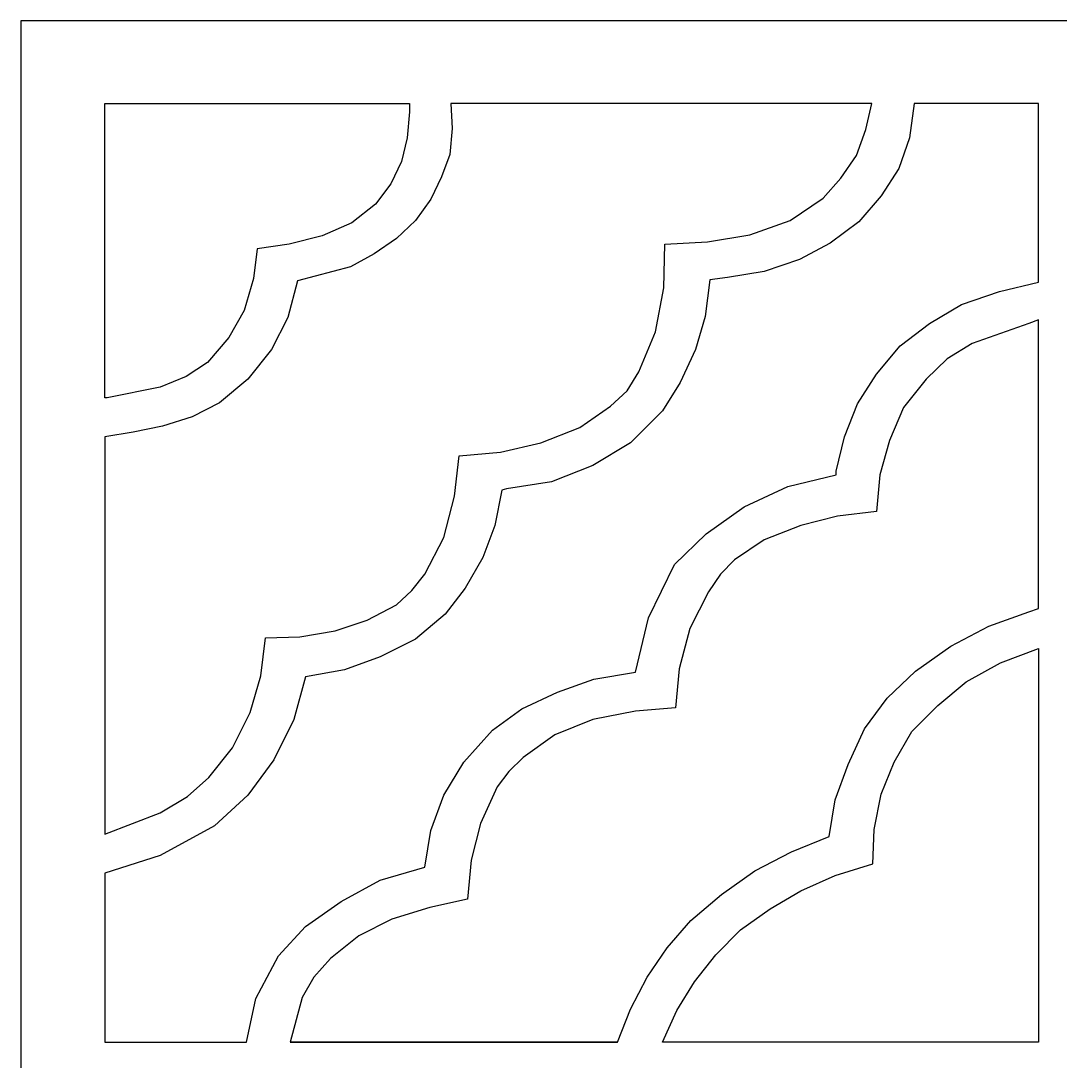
# Model space of a CAD drawing. Header units: centimetres. Extents: x 11.7 to 32.8, y 1.7 to 11.9.
# Drawn here: x 22.69 to 27.75, y 6.79 to 11.86 of the extents above; entities that cross this region are included whole.
import ezdxf

# ---------------------------------------------------------------- set-up
doc = ezdxf.new("R2010")
doc.units = ezdxf.units.CM
doc.header["$MEASUREMENT"] = 0

msp = doc.modelspace()

# ---------------------------------------------------------------- linework, layer by layer
at = {"color": 242}
for points, knots in [([(22.6864, 11.85881), (22.6864, 11.85881), (32.809, 11.85881), (32.809, 11.85881), (32.809, 11.85881), (32.809, 11.85881), (32.809, 1.73621), (32.809, 1.73621), (32.809, 1.73621), (32.809, 1.73621), (22.6864, 1.73621), (22.6864, 1.73621), (22.6864, 1.73621), (22.6864, 1.73621), (22.6864, 11.85881), (22.6864, 11.85881)], [0, 0, 0, 0, 0.2, 0.2, 0.2, 0.2, 0.4, 0.4, 0.4, 0.4, 0.6, 0.6, 0.6, 0.6, 1, 1, 1, 1]), ([(25.02857, 9.57417), (25.02857, 9.57417), (25.05163, 9.57994), (25.05163, 9.57994), (25.05163, 9.57994), (25.05163, 9.57994), (25.27026, 9.61444), (25.27026, 9.61444), (25.27026, 9.61444), (25.27026, 9.61444), (25.4717, 9.69501), (25.4717, 9.69501), (25.4717, 9.69501), (25.4717, 9.69501), (25.65586, 9.80439), (25.65586, 9.80439), (25.65586, 9.80439), (25.65586, 9.80439), (25.81123, 9.95974), (25.81123, 9.95974), (25.81123, 9.95974), (25.81123, 9.95974), (25.89756, 10.09783), (25.89756, 10.09783), (25.89756, 10.09783), (25.89756, 10.09783), (25.97238, 10.25897), (25.97238, 10.25897), (25.97238, 10.25897), (25.97238, 10.25897), (26.01843, 10.4201), (26.01843, 10.4201), (26.01843, 10.4201), (26.01843, 10.4201), (26.04145, 10.59852), (26.04145, 10.59852), (26.04145, 10.59852), (26.04145, 10.59852), (26.12774, 10.61005), (26.12774, 10.61005), (26.12774, 10.61005), (26.12774, 10.61005), (26.30611, 10.63883), (26.30611, 10.63883), (26.30611, 10.63883), (26.30611, 10.63883), (26.47875, 10.69632), (26.47875, 10.69632), (26.47875, 10.69632), (26.47875, 10.69632), (26.62837, 10.77689), (26.62837, 10.77689), (26.62837, 10.77689), (26.62837, 10.77689), (26.76654, 10.88053), (26.76654, 10.88053), (26.76654, 10.88053), (26.76654, 10.88053), (26.87584, 11.00713), (26.87584, 11.00713), (26.87584, 11.00713), (26.87584, 11.00713), (26.96215, 11.13945), (26.96215, 11.13945), (26.96215, 11.13945), (26.96215, 11.13945), (27.01398, 11.28912), (27.01398, 11.28912), (27.01398, 11.28912), (27.01398, 11.28912), (27.03698, 11.45599), (27.03698, 11.45599), (27.03698, 11.45599), (27.03698, 11.45599), (27.64125, 11.45599), (27.64125, 11.45599), (27.64125, 11.45599), (27.64125, 11.45599), (27.64125, 10.58698), (27.64125, 10.58698), (27.64125, 10.58698), (27.64125, 10.58698), (27.45132, 10.54097), (27.45132, 10.54097), (27.45132, 10.54097), (27.45132, 10.54097), (27.26716, 10.47769), (27.26716, 10.47769), (27.26716, 10.47769), (27.26716, 10.47769), (27.11178, 10.38559), (27.11178, 10.38559), (27.11178, 10.38559), (27.11178, 10.38559), (26.96792, 10.27625), (26.96792, 10.27625), (26.96792, 10.27625), (26.96792, 10.27625), (26.85286, 10.13814), (26.85286, 10.13814), (26.85286, 10.13814), (26.85286, 10.13814), (26.76078, 9.99428), (26.76078, 9.99428), (26.76078, 9.99428), (26.76078, 9.99428), (26.69749, 9.83316), (26.69749, 9.83316), (26.69749, 9.83316), (26.69749, 9.83316), (26.65718, 9.66625), (26.65718, 9.66625), (26.65718, 9.66625), (26.65718, 9.66625), (26.65718, 9.649), (26.65718, 9.649), (26.65718, 9.649), (26.65718, 9.649), (26.42124, 9.59146), (26.42124, 9.59146), (26.42124, 9.59146), (26.42124, 9.59146), (26.20831, 9.49358), (26.20831, 9.49358), (26.20831, 9.49358), (26.20831, 9.49358), (26.02414, 9.36128), (26.02414, 9.36128), (26.02414, 9.36128), (26.02414, 9.36128), (25.86878, 9.21161), (25.86878, 9.21161), (25.86878, 9.21161), (25.86878, 9.21161), (25.74215, 8.95269), (25.74215, 8.95269), (25.74215, 8.95269), (25.74215, 8.95269), (25.67884, 8.68794), (25.67884, 8.68794), (25.67884, 8.68794), (25.67884, 8.68794), (25.47747, 8.65341), (25.47747, 8.65341), (25.47747, 8.65341), (25.47747, 8.65341), (25.29904, 8.5901), (25.29904, 8.5901), (25.29904, 8.5901), (25.29904, 8.5901), (25.12639, 8.50953), (25.12639, 8.50953), (25.12639, 8.50953), (25.12639, 8.50953), (24.98252, 8.40595), (24.98252, 8.40595), (24.98252, 8.40595), (24.98252, 8.40595), (24.84445, 8.25057), (24.84445, 8.25057), (24.84445, 8.25057), (24.84445, 8.25057), (24.7466, 8.08943), (24.7466, 8.08943), (24.7466, 8.08943), (24.7466, 8.08943), (24.68329, 7.91684), (24.68329, 7.91684), (24.68329, 7.91684), (24.68329, 7.91684), (24.65451, 7.73842), (24.65451, 7.73842), (24.65451, 7.73842), (24.65451, 7.73842), (24.43586, 7.67512), (24.43586, 7.67512), (24.43586, 7.67512), (24.43586, 7.67512), (24.24594, 7.57152), (24.24594, 7.57152), (24.24594, 7.57152), (24.24594, 7.57152), (24.07327, 7.45065), (24.07327, 7.45065), (24.07327, 7.45065), (24.07327, 7.45065), (23.94093, 7.3068), (23.94093, 7.3068), (23.94093, 7.3068), (23.94093, 7.3068), (23.83158, 7.09966), (23.83158, 7.09966), (23.83158, 7.09966), (23.83158, 7.09966), (23.78556, 6.88669), (23.78556, 6.88669), (23.78556, 6.88669), (23.78556, 6.88669), (23.09496, 6.88669), (23.09496, 6.88669), (23.09496, 6.88669), (23.09496, 6.88669), (23.09496, 7.70965), (23.09496, 7.70965), (23.09496, 7.70965), (23.09496, 7.70965), (23.36546, 7.79597), (23.36546, 7.79597), (23.36546, 7.79597), (23.36546, 7.79597), (23.63021, 7.93981), (23.63021, 7.93981), (23.63021, 7.93981), (23.63021, 7.93981), (23.79132, 8.08943), (23.79132, 8.08943), (23.79132, 8.08943), (23.79132, 8.08943), (23.91791, 8.26208), (23.91791, 8.26208), (23.91791, 8.26208), (23.91791, 8.26208), (24.01574, 8.45777), (24.01574, 8.45777), (24.01574, 8.45777), (24.01574, 8.45777), (24.07327, 8.66491), (24.07327, 8.66491), (24.07327, 8.66491), (24.07327, 8.66491), (24.26321, 8.69945), (24.26321, 8.69945), (24.26321, 8.69945), (24.26321, 8.69945), (24.43586, 8.76277), (24.43586, 8.76277), (24.43586, 8.76277), (24.43586, 8.76277), (24.6085, 8.84907), (24.6085, 8.84907), (24.6085, 8.84907), (24.6085, 8.84907), (24.75236, 8.96991), (24.75236, 8.96991), (24.75236, 8.96991), (24.75236, 8.96991), (24.8502, 9.09653), (24.8502, 9.09653), (24.8502, 9.09653), (24.8502, 9.09653), (24.93649, 9.24617), (24.93649, 9.24617), (24.93649, 9.24617), (24.93649, 9.24617), (24.99407, 9.40154), (24.99407, 9.40154), (24.99407, 9.40154), (24.99407, 9.40154), (25.02857, 9.57417), (25.02857, 9.57417)], [0, 0, 0, 0, 0.0151515, 0.0151515, 0.0151515, 0.0151515, 0.030303, 0.030303, 0.030303, 0.030303, 0.0454545, 0.0454545, 0.0454545, 0.0454545, 0.0606061, 0.0606061, 0.0606061, 0.0606061, 0.0757576, 0.0757576, 0.0757576, 0.0757576, 0.0909091, 0.0909091, 0.0909091, 0.0909091, 0.1060606, 0.1060606, 0.1060606, 0.1060606, 0.1212121, 0.1212121, 0.1212121, 0.1212121, 0.1363636, 0.1363636, 0.1363636, 0.1363636, 0.1515152, 0.1515152, 0.1515152, 0.1515152, 0.1666667, 0.1666667, 0.1666667, 0.1666667, 0.1818182, 0.1818182, 0.1818182, 0.1818182, 0.1969697, 0.1969697, 0.1969697, 0.1969697, 0.2121212, 0.2121212, 0.2121212, 0.2121212, 0.2272727, 0.2272727, 0.2272727, 0.2272727, 0.2424242, 0.2424242, 0.2424242, 0.2424242, 0.2575758, 0.2575758, 0.2575758, 0.2575758, 0.2727273, 0.2727273, 0.2727273, 0.2727273, 0.2878788, 0.2878788, 0.2878788, 0.2878788, 0.3030303, 0.3030303, 0.3030303, 0.3030303, 0.3181818, 0.3181818, 0.3181818, 0.3181818, 0.3333333, 0.3333333, 0.3333333, 0.3333333, 0.3484848, 0.3484848, 0.3484848, 0.3484848, 0.3636364, 0.3636364, 0.3636364, 0.3636364, 0.3787879, 0.3787879, 0.3787879, 0.3787879, 0.3939394, 0.3939394, 0.3939394, 0.3939394, 0.4090909, 0.4090909, 0.4090909, 0.4090909, 0.4242424, 0.4242424, 0.4242424, 0.4242424, 0.4393939, 0.4393939, 0.4393939, 0.4393939, 0.4545455, 0.4545455, 0.4545455, 0.4545455, 0.469697, 0.469697, 0.469697, 0.469697, 0.4848485, 0.4848485, 0.4848485, 0.4848485, 0.5, 0.5, 0.5, 0.5, 0.5151515, 0.5151515, 0.5151515, 0.5151515, 0.530303, 0.530303, 0.530303, 0.530303, 0.5454545, 0.5454545, 0.5454545, 0.5454545, 0.5606061, 0.5606061, 0.5606061, 0.5606061, 0.5757576, 0.5757576, 0.5757576, 0.5757576, 0.5909091, 0.5909091, 0.5909091, 0.5909091, 0.6060606, 0.6060606, 0.6060606, 0.6060606, 0.6212121, 0.6212121, 0.6212121, 0.6212121, 0.6363636, 0.6363636, 0.6363636, 0.6363636, 0.6515152, 0.6515152, 0.6515152, 0.6515152, 0.6666667, 0.6666667, 0.6666667, 0.6666667, 0.6818182, 0.6818182, 0.6818182, 0.6818182, 0.6969697, 0.6969697, 0.6969697, 0.6969697, 0.7121212, 0.7121212, 0.7121212, 0.7121212, 0.7272727, 0.7272727, 0.7272727, 0.7272727, 0.7424242, 0.7424242, 0.7424242, 0.7424242, 0.7575758, 0.7575758, 0.7575758, 0.7575758, 0.7727273, 0.7727273, 0.7727273, 0.7727273, 0.7878788, 0.7878788, 0.7878788, 0.7878788, 0.8030303, 0.8030303, 0.8030303, 0.8030303, 0.8181818, 0.8181818, 0.8181818, 0.8181818, 0.8333333, 0.8333333, 0.8333333, 0.8333333, 0.8484848, 0.8484848, 0.8484848, 0.8484848, 0.8636364, 0.8636364, 0.8636364, 0.8636364, 0.8787879, 0.8787879, 0.8787879, 0.8787879, 0.8939394, 0.8939394, 0.8939394, 0.8939394, 0.9090909, 0.9090909, 0.9090909, 0.9090909, 0.9242424, 0.9242424, 0.9242424, 0.9242424, 0.9393939, 0.9393939, 0.9393939, 0.9393939, 0.9545455, 0.9545455, 0.9545455, 0.9545455, 0.969697, 0.969697, 0.969697, 0.969697, 1, 1, 1, 1]), ([(24.5797, 11.41568), (24.5797, 11.41568), (24.5797, 11.45599), (24.5797, 11.45599), (24.5797, 11.45599), (24.5797, 11.45599), (23.09496, 11.45599), (23.09496, 11.45599), (23.09496, 11.45599), (23.09496, 11.45599), (23.09496, 10.02302), (23.09496, 10.02302), (23.09496, 10.02302), (23.09496, 10.02302), (23.10646, 10.02302), (23.10646, 10.02302), (23.10646, 10.02302), (23.10646, 10.02302), (23.36546, 10.07485), (23.36546, 10.07485), (23.36546, 10.07485), (23.36546, 10.07485), (23.49206, 10.12665), (23.49206, 10.12665), (23.49206, 10.12665), (23.49206, 10.12665), (23.59564, 10.19568), (23.59564, 10.19568), (23.59564, 10.19568), (23.59564, 10.19568), (23.69923, 10.31656), (23.69923, 10.31656), (23.69923, 10.31656), (23.69923, 10.31656), (23.77403, 10.44891), (23.77403, 10.44891), (23.77403, 10.44891), (23.77403, 10.44891), (23.82006, 10.60428), (23.82006, 10.60428), (23.82006, 10.60428), (23.82006, 10.60428), (23.83734, 10.74811), (23.83734, 10.74811), (23.83734, 10.74811), (23.83734, 10.74811), (23.99271, 10.77118), (23.99271, 10.77118), (23.99271, 10.77118), (23.99271, 10.77118), (24.15384, 10.81146), (24.15384, 10.81146), (24.15384, 10.81146), (24.15384, 10.81146), (24.29772, 10.87477), (24.29772, 10.87477), (24.29772, 10.87477), (24.29772, 10.87477), (24.41284, 10.96685), (24.41284, 10.96685), (24.41284, 10.96685), (24.41284, 10.96685), (24.48765, 11.06463), (24.48765, 11.06463), (24.48765, 11.06463), (24.48765, 11.06463), (24.53941, 11.17402), (24.53941, 11.17402), (24.53941, 11.17402), (24.53941, 11.17402), (24.5682, 11.28912), (24.5682, 11.28912), (24.5682, 11.28912), (24.5682, 11.28912), (24.5797, 11.41568), (24.5797, 11.41568)], [0, 0, 0, 0, 0.05, 0.05, 0.05, 0.05, 0.1, 0.1, 0.1, 0.1, 0.15, 0.15, 0.15, 0.15, 0.2, 0.2, 0.2, 0.2, 0.25, 0.25, 0.25, 0.25, 0.3, 0.3, 0.3, 0.3, 0.35, 0.35, 0.35, 0.35, 0.4, 0.4, 0.4, 0.4, 0.45, 0.45, 0.45, 0.45, 0.5, 0.5, 0.5, 0.5, 0.55, 0.55, 0.55, 0.55, 0.6, 0.6, 0.6, 0.6, 0.65, 0.65, 0.65, 0.65, 0.7, 0.7, 0.7, 0.7, 0.75, 0.75, 0.75, 0.75, 0.8, 0.8, 0.8, 0.8, 0.85, 0.85, 0.85, 0.85, 0.9, 0.9, 0.9, 0.9, 1, 1, 1, 1]), ([(23.09496, 7.89955), (23.09496, 7.89955), (23.09496, 9.83316), (23.09496, 9.83316), (23.09496, 9.83316), (23.09496, 9.83316), (23.23312, 9.85615), (23.23312, 9.85615), (23.23312, 9.85615), (23.23312, 9.85615), (23.37697, 9.88492), (23.37697, 9.88492), (23.37697, 9.88492), (23.37697, 9.88492), (23.52084, 9.93097), (23.52084, 9.93097), (23.52084, 9.93097), (23.52084, 9.93097), (23.65317, 10.00005), (23.65317, 10.00005), (23.65317, 10.00005), (23.65317, 10.00005), (23.79132, 10.11512), (23.79132, 10.11512), (23.79132, 10.11512), (23.79132, 10.11512), (23.90637, 10.25897), (23.90637, 10.25897), (23.90637, 10.25897), (23.90637, 10.25897), (23.98695, 10.41435), (23.98695, 10.41435), (23.98695, 10.41435), (23.98695, 10.41435), (24.03304, 10.59276), (24.03304, 10.59276), (24.03304, 10.59276), (24.03304, 10.59276), (24.29198, 10.66181), (24.29198, 10.66181), (24.29198, 10.66181), (24.29198, 10.66181), (24.40707, 10.72515), (24.40707, 10.72515), (24.40707, 10.72515), (24.40707, 10.72515), (24.51644, 10.79995), (24.51644, 10.79995), (24.51644, 10.79995), (24.51644, 10.79995), (24.6085, 10.88628), (24.6085, 10.88628), (24.6085, 10.88628), (24.6085, 10.88628), (24.68329, 10.98983), (24.68329, 10.98983), (24.68329, 10.98983), (24.68329, 10.98983), (24.73507, 11.09916), (24.73507, 11.09916), (24.73507, 11.09916), (24.73507, 11.09916), (24.77537, 11.20854), (24.77537, 11.20854), (24.77537, 11.20854), (24.77537, 11.20854), (24.78686, 11.33514), (24.78686, 11.33514), (24.78686, 11.33514), (24.78686, 11.33514), (24.7811, 11.45599), (24.7811, 11.45599), (24.7811, 11.45599), (24.7811, 11.45599), (26.82981, 11.45599), (26.82981, 11.45599), (26.82981, 11.45599), (26.82981, 11.45599), (26.80102, 11.32939), (26.80102, 11.32939), (26.80102, 11.32939), (26.80102, 11.32939), (26.75501, 11.2028), (26.75501, 11.2028), (26.75501, 11.2028), (26.75501, 11.2028), (26.6802, 11.09346), (26.6802, 11.09346), (26.6802, 11.09346), (26.6802, 11.09346), (26.59386, 10.99559), (26.59386, 10.99559), (26.59386, 10.99559), (26.59386, 10.99559), (26.43275, 10.88628), (26.43275, 10.88628), (26.43275, 10.88628), (26.43275, 10.88628), (26.23705, 10.81718), (26.23705, 10.81718), (26.23705, 10.81718), (26.23705, 10.81718), (26.02992, 10.78268), (26.02992, 10.78268), (26.02992, 10.78268), (26.02992, 10.78268), (25.82273, 10.77118), (25.82273, 10.77118), (25.82273, 10.77118), (25.82273, 10.77118), (25.81699, 10.55826), (25.81699, 10.55826), (25.81699, 10.55826), (25.81699, 10.55826), (25.7767, 10.34528), (25.7767, 10.34528), (25.7767, 10.34528), (25.7767, 10.34528), (25.69614, 10.14967), (25.69614, 10.14967), (25.69614, 10.14967), (25.69614, 10.14967), (25.6386, 10.05756), (25.6386, 10.05756), (25.6386, 10.05756), (25.6386, 10.05756), (25.55805, 9.98279), (25.55805, 9.98279), (25.55805, 9.98279), (25.55805, 9.98279), (25.40842, 9.87917), (25.40842, 9.87917), (25.40842, 9.87917), (25.40842, 9.87917), (25.21847, 9.80439), (25.21847, 9.80439), (25.21847, 9.80439), (25.21847, 9.80439), (25.0228, 9.75835), (25.0228, 9.75835), (25.0228, 9.75835), (25.0228, 9.75835), (24.8214, 9.74109), (24.8214, 9.74109), (24.8214, 9.74109), (24.8214, 9.74109), (24.79837, 9.54538), (24.79837, 9.54538), (24.79837, 9.54538), (24.79837, 9.54538), (24.7466, 9.344), (24.7466, 9.344), (24.7466, 9.344), (24.7466, 9.344), (24.65451, 9.16561), (24.65451, 9.16561), (24.65451, 9.16561), (24.65451, 9.16561), (24.59124, 9.08503), (24.59124, 9.08503), (24.59124, 9.08503), (24.59124, 9.08503), (24.51644, 9.01596), (24.51644, 9.01596), (24.51644, 9.01596), (24.51644, 9.01596), (24.37254, 8.94115), (24.37254, 8.94115), (24.37254, 8.94115), (24.37254, 8.94115), (24.21714, 8.88934), (24.21714, 8.88934), (24.21714, 8.88934), (24.21714, 8.88934), (24.04455, 8.86058), (24.04455, 8.86058), (24.04455, 8.86058), (24.04455, 8.86058), (23.87768, 8.85483), (23.87768, 8.85483), (23.87768, 8.85483), (23.87768, 8.85483), (23.8546, 8.67066), (23.8546, 8.67066), (23.8546, 8.67066), (23.8546, 8.67066), (23.80284, 8.49226), (23.80284, 8.49226), (23.80284, 8.49226), (23.80284, 8.49226), (23.71653, 8.31966), (23.71653, 8.31966), (23.71653, 8.31966), (23.71653, 8.31966), (23.60141, 8.17575), (23.60141, 8.17575), (23.60141, 8.17575), (23.60141, 8.17575), (23.49781, 8.08369), (23.49781, 8.08369), (23.49781, 8.08369), (23.49781, 8.08369), (23.36546, 8.00312), (23.36546, 8.00312), (23.36546, 8.00312), (23.36546, 8.00312), (23.09496, 7.89955), (23.09496, 7.89955)], [0, 0, 0, 0, 0.0188679, 0.0188679, 0.0188679, 0.0188679, 0.0377358, 0.0377358, 0.0377358, 0.0377358, 0.0566038, 0.0566038, 0.0566038, 0.0566038, 0.0754717, 0.0754717, 0.0754717, 0.0754717, 0.0943396, 0.0943396, 0.0943396, 0.0943396, 0.1132075, 0.1132075, 0.1132075, 0.1132075, 0.1320755, 0.1320755, 0.1320755, 0.1320755, 0.1509434, 0.1509434, 0.1509434, 0.1509434, 0.1698113, 0.1698113, 0.1698113, 0.1698113, 0.1886792, 0.1886792, 0.1886792, 0.1886792, 0.2075472, 0.2075472, 0.2075472, 0.2075472, 0.2264151, 0.2264151, 0.2264151, 0.2264151, 0.245283, 0.245283, 0.245283, 0.245283, 0.2641509, 0.2641509, 0.2641509, 0.2641509, 0.2830189, 0.2830189, 0.2830189, 0.2830189, 0.3018868, 0.3018868, 0.3018868, 0.3018868, 0.3207547, 0.3207547, 0.3207547, 0.3207547, 0.3396226, 0.3396226, 0.3396226, 0.3396226, 0.3584906, 0.3584906, 0.3584906, 0.3584906, 0.3773585, 0.3773585, 0.3773585, 0.3773585, 0.3962264, 0.3962264, 0.3962264, 0.3962264, 0.4150943, 0.4150943, 0.4150943, 0.4150943, 0.4339623, 0.4339623, 0.4339623, 0.4339623, 0.4528302, 0.4528302, 0.4528302, 0.4528302, 0.4716981, 0.4716981, 0.4716981, 0.4716981, 0.490566, 0.490566, 0.490566, 0.490566, 0.509434, 0.509434, 0.509434, 0.509434, 0.5283019, 0.5283019, 0.5283019, 0.5283019, 0.5471698, 0.5471698, 0.5471698, 0.5471698, 0.5660377, 0.5660377, 0.5660377, 0.5660377, 0.5849057, 0.5849057, 0.5849057, 0.5849057, 0.6037736, 0.6037736, 0.6037736, 0.6037736, 0.6226415, 0.6226415, 0.6226415, 0.6226415, 0.6415094, 0.6415094, 0.6415094, 0.6415094, 0.6603774, 0.6603774, 0.6603774, 0.6603774, 0.6792453, 0.6792453, 0.6792453, 0.6792453, 0.6981132, 0.6981132, 0.6981132, 0.6981132, 0.7169811, 0.7169811, 0.7169811, 0.7169811, 0.7358491, 0.7358491, 0.7358491, 0.7358491, 0.754717, 0.754717, 0.754717, 0.754717, 0.7735849, 0.7735849, 0.7735849, 0.7735849, 0.7924528, 0.7924528, 0.7924528, 0.7924528, 0.8113208, 0.8113208, 0.8113208, 0.8113208, 0.8301887, 0.8301887, 0.8301887, 0.8301887, 0.8490566, 0.8490566, 0.8490566, 0.8490566, 0.8679245, 0.8679245, 0.8679245, 0.8679245, 0.8867925, 0.8867925, 0.8867925, 0.8867925, 0.9056604, 0.9056604, 0.9056604, 0.9056604, 0.9245283, 0.9245283, 0.9245283, 0.9245283, 0.9433962, 0.9433962, 0.9433962, 0.9433962, 0.9622642, 0.9622642, 0.9622642, 0.9622642, 1, 1, 1, 1]), ([(23.99848, 6.88669), (23.99848, 6.88669), (24.05602, 7.10542), (24.05602, 7.10542), (24.05602, 7.10542), (24.05602, 7.10542), (24.1136, 7.2032), (24.1136, 7.2032), (24.1136, 7.2032), (24.1136, 7.2032), (24.19417, 7.29526), (24.19417, 7.29526), (24.19417, 7.29526), (24.19417, 7.29526), (24.33224, 7.40463), (24.33224, 7.40463), (24.33224, 7.40463), (24.33224, 7.40463), (24.49341, 7.48519), (24.49341, 7.48519), (24.49341, 7.48519), (24.49341, 7.48519), (24.67757, 7.54274), (24.67757, 7.54274), (24.67757, 7.54274), (24.67757, 7.54274), (24.86167, 7.58306), (24.86167, 7.58306), (24.86167, 7.58306), (24.86167, 7.58306), (24.87896, 7.7729), (24.87896, 7.7729), (24.87896, 7.7729), (24.87896, 7.7729), (24.92501, 7.95135), (24.92501, 7.95135), (24.92501, 7.95135), (24.92501, 7.95135), (25.00559, 8.12973), (25.00559, 8.12973), (25.00559, 8.12973), (25.00559, 8.12973), (25.06309, 8.20454), (25.06309, 8.20454), (25.06309, 8.20454), (25.06309, 8.20454), (25.13217, 8.2736), (25.13217, 8.2736), (25.13217, 8.2736), (25.13217, 8.2736), (25.28755, 8.38297), (25.28755, 8.38297), (25.28755, 8.38297), (25.28755, 8.38297), (25.4717, 8.45777), (25.4717, 8.45777), (25.4717, 8.45777), (25.4717, 8.45777), (25.67884, 8.49801), (25.67884, 8.49801), (25.67884, 8.49801), (25.67884, 8.49801), (25.87455, 8.51529), (25.87455, 8.51529), (25.87455, 8.51529), (25.87455, 8.51529), (25.8918, 8.70523), (25.8918, 8.70523), (25.8918, 8.70523), (25.8918, 8.70523), (25.94356, 8.90084), (25.94356, 8.90084), (25.94356, 8.90084), (25.94356, 8.90084), (26.03568, 9.07928), (26.03568, 9.07928), (26.03568, 9.07928), (26.03568, 9.07928), (26.09321, 9.16561), (26.09321, 9.16561), (26.09321, 9.16561), (26.09321, 9.16561), (26.16224, 9.23464), (26.16224, 9.23464), (26.16224, 9.23464), (26.16224, 9.23464), (26.30611, 9.33247), (26.30611, 9.33247), (26.30611, 9.33247), (26.30611, 9.33247), (26.48452, 9.40154), (26.48452, 9.40154), (26.48452, 9.40154), (26.48452, 9.40154), (26.66292, 9.44758), (26.66292, 9.44758), (26.66292, 9.44758), (26.66292, 9.44758), (26.85286, 9.47057), (26.85286, 9.47057), (26.85286, 9.47057), (26.85286, 9.47057), (26.87009, 9.649), (26.87009, 9.649), (26.87009, 9.649), (26.87009, 9.649), (26.91613, 9.81586), (26.91613, 9.81586), (26.91613, 9.81586), (26.91613, 9.81586), (26.98518, 9.97701), (26.98518, 9.97701), (26.98518, 9.97701), (26.98518, 9.97701), (27.09456, 10.11512), (27.09456, 10.11512), (27.09456, 10.11512), (27.09456, 10.11512), (27.19809, 10.21293), (27.19809, 10.21293), (27.19809, 10.21293), (27.19809, 10.21293), (27.31898, 10.28778), (27.31898, 10.28778), (27.31898, 10.28778), (27.31898, 10.28778), (27.59517, 10.38559), (27.59517, 10.38559), (27.59517, 10.38559), (27.59517, 10.38559), (27.64125, 10.40288), (27.64125, 10.40288), (27.64125, 10.40288), (27.64125, 10.40288), (27.64125, 8.99871), (27.64125, 8.99871), (27.64125, 8.99871), (27.64125, 8.99871), (27.59517, 8.98141), (27.59517, 8.98141), (27.59517, 8.98141), (27.59517, 8.98141), (27.39953, 8.91238), (27.39953, 8.91238), (27.39953, 8.91238), (27.39953, 8.91238), (27.21537, 8.81452), (27.21537, 8.81452), (27.21537, 8.81452), (27.21537, 8.81452), (27.04272, 8.69369), (27.04272, 8.69369), (27.04272, 8.69369), (27.04272, 8.69369), (26.90461, 8.56136), (26.90461, 8.56136), (26.90461, 8.56136), (26.90461, 8.56136), (26.79529, 8.41169), (26.79529, 8.41169), (26.79529, 8.41169), (26.79529, 8.41169), (26.71469, 8.2391), (26.71469, 8.2391), (26.71469, 8.2391), (26.71469, 8.2391), (26.65142, 8.06646), (26.65142, 8.06646), (26.65142, 8.06646), (26.65142, 8.06646), (26.62265, 7.88803), (26.62265, 7.88803), (26.62265, 7.88803), (26.62265, 7.88803), (26.43851, 7.81322), (26.43851, 7.81322), (26.43851, 7.81322), (26.43851, 7.81322), (26.26011, 7.72116), (26.26011, 7.72116), (26.26011, 7.72116), (26.26011, 7.72116), (26.09897, 7.60605), (26.09897, 7.60605), (26.09897, 7.60605), (26.09897, 7.60605), (25.94936, 7.47946), (25.94936, 7.47946), (25.94936, 7.47946), (25.94936, 7.47946), (25.83422, 7.34712), (25.83422, 7.34712), (25.83422, 7.34712), (25.83422, 7.34712), (25.73642, 7.2032), (25.73642, 7.2032), (25.73642, 7.2032), (25.73642, 7.2032), (25.65586, 7.04781), (25.65586, 7.04781), (25.65586, 7.04781), (25.65586, 7.04781), (25.59252, 6.88669), (25.59252, 6.88669), (25.59252, 6.88669), (25.59252, 6.88669), (23.99848, 6.88669), (23.99848, 6.88669), (23.99848, 6.88669), (23.99848, 6.88669), (25.59252, 6.88669), (25.59252, 6.88669), (25.59252, 6.88669), (25.59252, 6.88669), (23.99848, 6.88669), (23.99848, 6.88669)], [0, 0, 0, 0, 0.0181818, 0.0181818, 0.0181818, 0.0181818, 0.0363636, 0.0363636, 0.0363636, 0.0363636, 0.0545455, 0.0545455, 0.0545455, 0.0545455, 0.0727273, 0.0727273, 0.0727273, 0.0727273, 0.0909091, 0.0909091, 0.0909091, 0.0909091, 0.1090909, 0.1090909, 0.1090909, 0.1090909, 0.1272727, 0.1272727, 0.1272727, 0.1272727, 0.1454545, 0.1454545, 0.1454545, 0.1454545, 0.1636364, 0.1636364, 0.1636364, 0.1636364, 0.1818182, 0.1818182, 0.1818182, 0.1818182, 0.2, 0.2, 0.2, 0.2, 0.2181818, 0.2181818, 0.2181818, 0.2181818, 0.2363636, 0.2363636, 0.2363636, 0.2363636, 0.2545455, 0.2545455, 0.2545455, 0.2545455, 0.2727273, 0.2727273, 0.2727273, 0.2727273, 0.2909091, 0.2909091, 0.2909091, 0.2909091, 0.3090909, 0.3090909, 0.3090909, 0.3090909, 0.3272727, 0.3272727, 0.3272727, 0.3272727, 0.3454545, 0.3454545, 0.3454545, 0.3454545, 0.3636364, 0.3636364, 0.3636364, 0.3636364, 0.3818182, 0.3818182, 0.3818182, 0.3818182, 0.4, 0.4, 0.4, 0.4, 0.4181818, 0.4181818, 0.4181818, 0.4181818, 0.4363636, 0.4363636, 0.4363636, 0.4363636, 0.4545455, 0.4545455, 0.4545455, 0.4545455, 0.4727273, 0.4727273, 0.4727273, 0.4727273, 0.4909091, 0.4909091, 0.4909091, 0.4909091, 0.5090909, 0.5090909, 0.5090909, 0.5090909, 0.5272727, 0.5272727, 0.5272727, 0.5272727, 0.5454545, 0.5454545, 0.5454545, 0.5454545, 0.5636364, 0.5636364, 0.5636364, 0.5636364, 0.5818182, 0.5818182, 0.5818182, 0.5818182, 0.6, 0.6, 0.6, 0.6, 0.6181818, 0.6181818, 0.6181818, 0.6181818, 0.6363636, 0.6363636, 0.6363636, 0.6363636, 0.6545455, 0.6545455, 0.6545455, 0.6545455, 0.6727273, 0.6727273, 0.6727273, 0.6727273, 0.6909091, 0.6909091, 0.6909091, 0.6909091, 0.7090909, 0.7090909, 0.7090909, 0.7090909, 0.7272727, 0.7272727, 0.7272727, 0.7272727, 0.7454545, 0.7454545, 0.7454545, 0.7454545, 0.7636364, 0.7636364, 0.7636364, 0.7636364, 0.7818182, 0.7818182, 0.7818182, 0.7818182, 0.8, 0.8, 0.8, 0.8, 0.8181818, 0.8181818, 0.8181818, 0.8181818, 0.8363636, 0.8363636, 0.8363636, 0.8363636, 0.8545455, 0.8545455, 0.8545455, 0.8545455, 0.8727273, 0.8727273, 0.8727273, 0.8727273, 0.8909091, 0.8909091, 0.8909091, 0.8909091, 0.9090909, 0.9090909, 0.9090909, 0.9090909, 0.9272727, 0.9272727, 0.9272727, 0.9272727, 0.9454545, 0.9454545, 0.9454545, 0.9454545, 0.9636364, 0.9636364, 0.9636364, 0.9636364, 1, 1, 1, 1]), ([(25.81123, 6.88669), (25.81123, 6.88669), (27.64125, 6.88669), (27.64125, 6.88669), (27.64125, 6.88669), (27.64125, 6.88669), (27.64125, 8.80305), (27.64125, 8.80305), (27.64125, 8.80305), (27.64125, 8.80305), (27.4571, 8.73398), (27.4571, 8.73398), (27.4571, 8.73398), (27.4571, 8.73398), (27.29019, 8.64192), (27.29019, 8.64192), (27.29019, 8.64192), (27.29019, 8.64192), (27.15207, 8.52678), (27.15207, 8.52678), (27.15207, 8.52678), (27.15207, 8.52678), (27.02547, 8.40022), (27.02547, 8.40022), (27.02547, 8.40022), (27.02547, 8.40022), (26.93916, 8.25057), (26.93916, 8.25057), (26.93916, 8.25057), (26.93916, 8.25057), (26.87584, 8.09518), (26.87584, 8.09518), (26.87584, 8.09518), (26.87584, 8.09518), (26.84134, 7.92255), (26.84134, 7.92255), (26.84134, 7.92255), (26.84134, 7.92255), (26.83556, 7.7557), (26.83556, 7.7557), (26.83556, 7.7557), (26.83556, 7.7557), (26.65142, 7.69811), (26.65142, 7.69811), (26.65142, 7.69811), (26.65142, 7.69811), (26.48452, 7.6233), (26.48452, 7.6233), (26.48452, 7.6233), (26.48452, 7.6233), (26.33491, 7.53696), (26.33491, 7.53696), (26.33491, 7.53696), (26.33491, 7.53696), (26.19105, 7.43343), (26.19105, 7.43343), (26.19105, 7.43343), (26.19105, 7.43343), (26.07016, 7.31257), (26.07016, 7.31257), (26.07016, 7.31257), (26.07016, 7.31257), (25.96663, 7.18024), (25.96663, 7.18024), (25.96663, 7.18024), (25.96663, 7.18024), (25.88029, 7.04207), (25.88029, 7.04207), (25.88029, 7.04207), (25.88029, 7.04207), (25.81123, 6.88669), (25.81123, 6.88669)], [0, 0, 0, 0, 0.0526316, 0.0526316, 0.0526316, 0.0526316, 0.1052632, 0.1052632, 0.1052632, 0.1052632, 0.1578947, 0.1578947, 0.1578947, 0.1578947, 0.2105263, 0.2105263, 0.2105263, 0.2105263, 0.2631579, 0.2631579, 0.2631579, 0.2631579, 0.3157895, 0.3157895, 0.3157895, 0.3157895, 0.3684211, 0.3684211, 0.3684211, 0.3684211, 0.4210526, 0.4210526, 0.4210526, 0.4210526, 0.4736842, 0.4736842, 0.4736842, 0.4736842, 0.5263158, 0.5263158, 0.5263158, 0.5263158, 0.5789474, 0.5789474, 0.5789474, 0.5789474, 0.6315789, 0.6315789, 0.6315789, 0.6315789, 0.6842105, 0.6842105, 0.6842105, 0.6842105, 0.7368421, 0.7368421, 0.7368421, 0.7368421, 0.7894737, 0.7894737, 0.7894737, 0.7894737, 0.8421053, 0.8421053, 0.8421053, 0.8421053, 0.8947368, 0.8947368, 0.8947368, 0.8947368, 1, 1, 1, 1])]:
    msp.add_open_spline(points, degree=3, knots=knots, dxfattribs=at)

doc.saveas('drawing.dxf')
